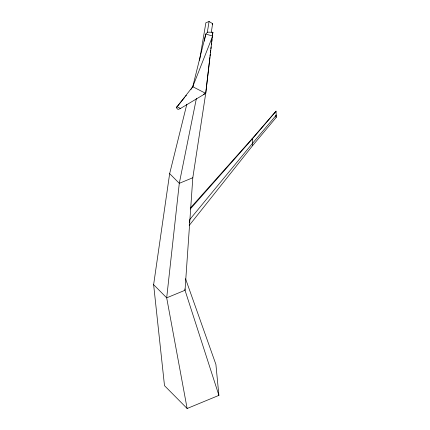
<?xml version="1.0" encoding="UTF-8"?>
<svg xmlns="http://www.w3.org/2000/svg" width="430" height="430" viewBox="0 0 430 430"><rect width="100%" height="100%" fill="white"/><g stroke="black" fill="none" stroke-linecap="round" stroke-linejoin="round"><path stroke-width="0.64" d="M209.91 57.502L205.723 93.358L180.476 108.468L178.031 109.478L176.289 107.72L192.748 86.715L205.798 34.029L207.534 32.153L212.855 32.266L205.723 93.358L192.812 177.74L185.029 290.261L218.902 395.374L187.131 408.5L164.502 385.678L153.628 284.665L169.662 173.618L186.84 104.216M189.415 222.885L189.614 220.332M252.469 145.791L252.329 138.917L276.055 111.155L276.189 117.428L252.469 145.791L189.221 225.438M210.06 56.174L210.297 54.18M210.453 52.852L210.759 50.197M210.915 48.87L211.146 46.875M211.383 44.887L211.614 42.892M211.77 41.565L212.001 39.571M212.232 37.582L212.468 35.588M212.619 34.26L212.855 32.266L212.651 33.594M211.323 32.239L212.619 23.65L209.077 21.5L205.879 22.747L199.552 60.318M207.281 32.669L209.077 21.5M196.397 98.416L179.294 183.325L166.69 297.839L187.131 408.5M204.255 41.183L205.798 34.029L212.667 36.088L192.748 86.715L205.723 93.358L203.309 94.358M212.216 24.677L212.619 23.65M190.936 89.488L193.108 86.161M176.289 107.72L184.728 97.341M185.572 96.304L186.416 95.267M189.662 219.692L252.673 143.136L276.372 115.004M190.248 208.168L251.91 138.965L276.055 111.155M190.243 209.066L252.329 138.917L251.91 138.965M192.812 177.74L179.294 183.325L169.662 173.618M176.972 106.672L180.476 108.468M153.628 284.665L166.69 297.839L185.029 290.261L184.9 288.938M185.529 278.715L215.903 364.441L218.902 395.374M275.866 115.665L276.189 117.428"/></g></svg>
